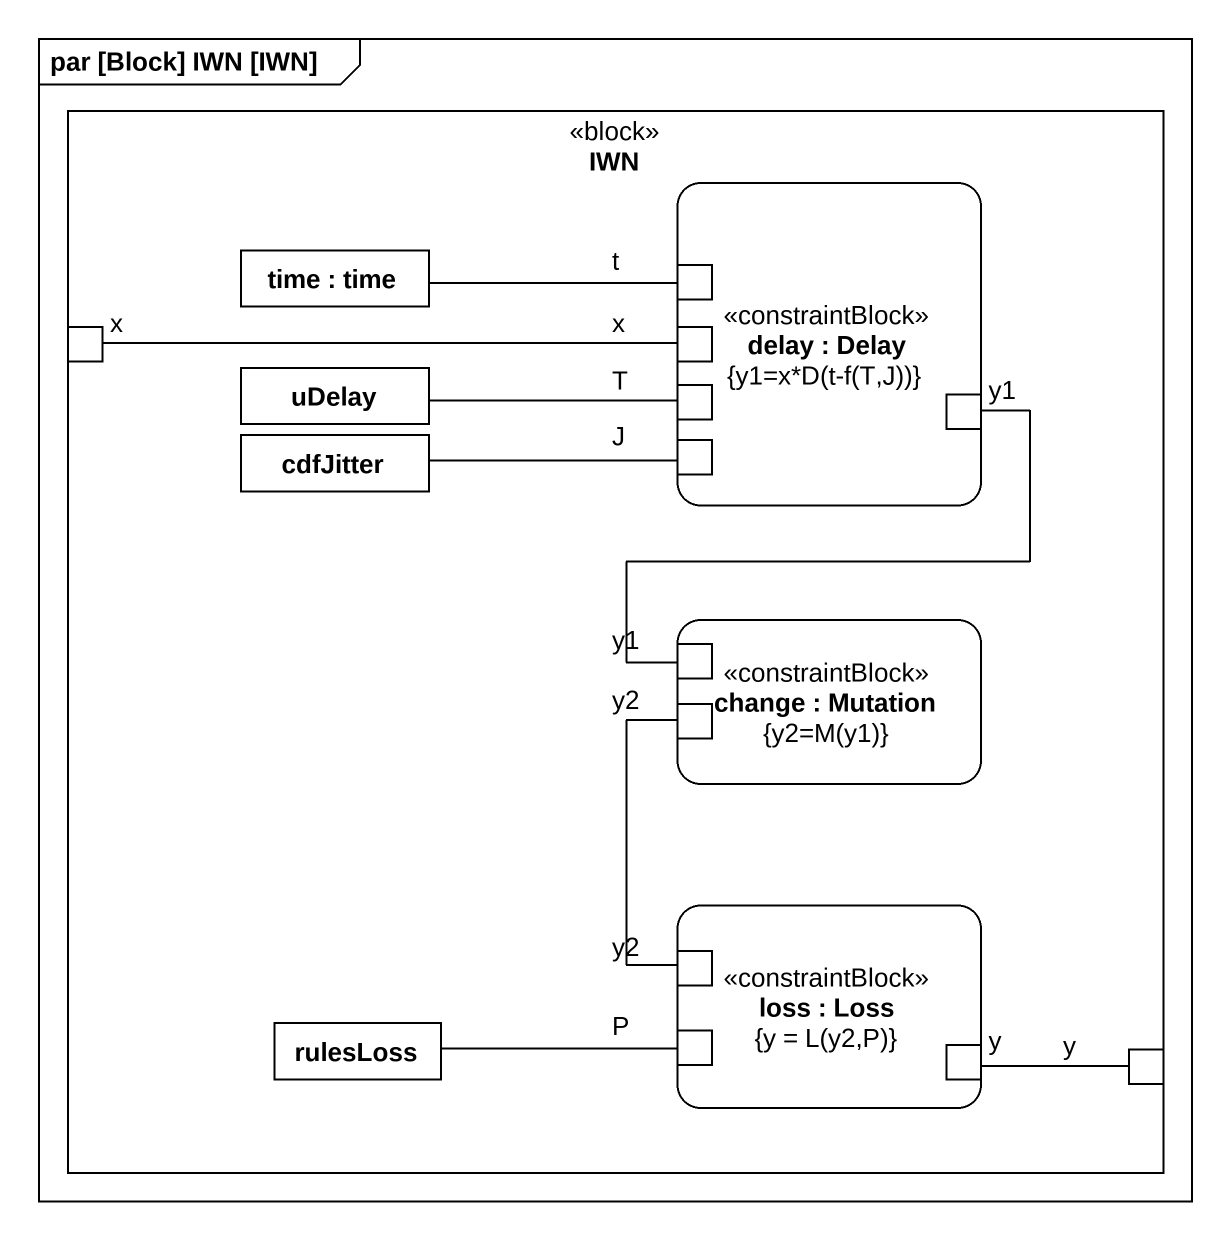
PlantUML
@startuml
mainframe par [Block] IWN [IWN]
rectangle IWN <<block>> {
  rectangle "time : time" as time
  rectangle "delay : Delay\n{y1=x*D(t-f(T,J))}" as delay <<constraintBlock>> {
    port t
    port "x" as x__2
    port T
    port J
    port y1
  }
  port "x" as x_
  rectangle uDelay
  rectangle cdfJitter
  rectangle "change : Mutation\n{y2=M(y1)}" as change <<constraintBlock>> {
    port "y1" as y1_2
    port y2
  }
  rectangle "loss : Loss\n{y = L(y2,P)}" as loss <<constraintBlock>> {
    port "y2" as y2_2
    port P
    port y
  }
  rectangle rulesLoss
  port "y" as y_2
}
t -left- time
x__2 -left- x_
T -left- uDelay
J -left- cdfJitter
y1 -- y1_2
y2 -- y2_2
P -left- rulesLoss
y -right- y_2
@enduml
